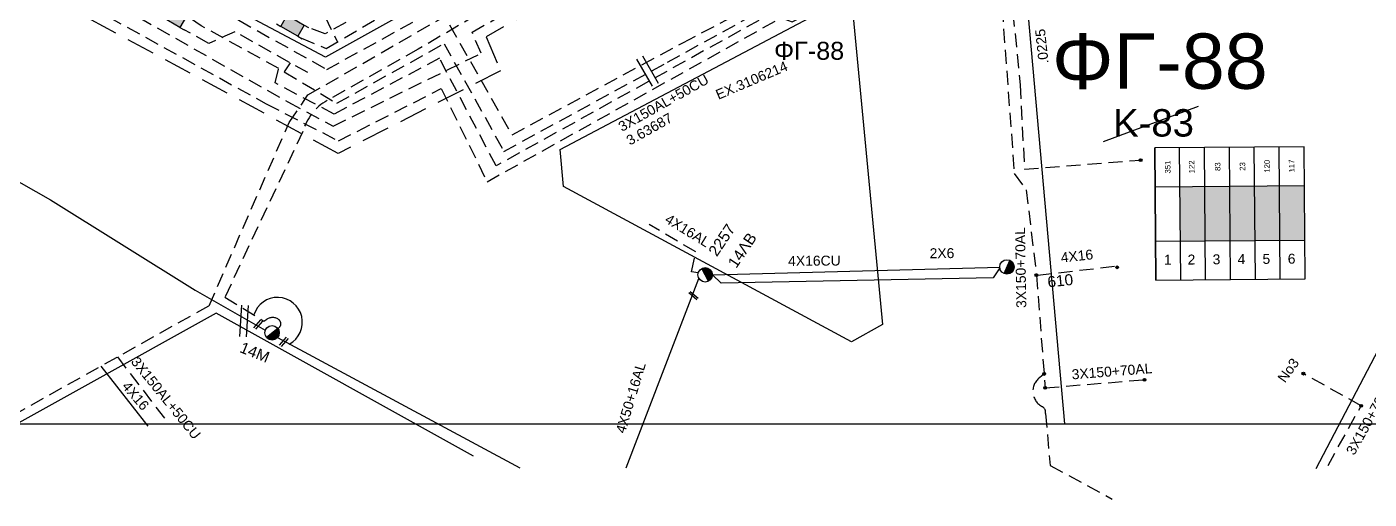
# Model space of a CAD drawing. Header units: millimetres. Extents: x 2101 to 3312, y 775 to 1363.
# Drawn here: x 2455.9 to 2577.4, y 785 to 827.7 of the extents above; entities that cross this region are included whole.
import ezdxf
from ezdxf.enums import TextEntityAlignment as Align

# ---------------------------------------------------------------- set-up
doc = ezdxf.new("R2010")
doc.units = ezdxf.units.MM
doc.linetypes.add('DASHED', pattern=[19.05, 12.7, -6.35])
for name, color, linetype in [('Link Box 4 Διευθύνσεων', 7, 'Continuous'), ('Άγνωστα', 7, 'Continuous'), ('Ασφαλειοκιβώτια Χ.Τ 6 αναχωρήσεων', 7, 'Continuous'), ('Γέφυρες Εναέριου Δικτύου', 7, 'Continuous'), ('Γυμνά εναέρια ΧΤ (3Φ)   4x16CU', 7, 'Continuous'), ('Γυμνά εναέρια ΧΤ και ΦΟΠ (3Φ)   4x50+16AL', 7, 'Continuous'), ('Εναέρια παροχή ΧΤ 4x16', 7, 'SYN_LINE'), ('Επιγραφές - Σχήματα', 7, 'Continuous'), ('Καλώδια ΧΤ   3x150+50CU', 7, 'DASHED'), ('Καλώδια ΧΤ   3x150+70AL', 7, 'DASHED'), ('Καλώδια ΧΤ   3x150AL+50CU', 7, 'DASHED'), ('Καλώδια ΧΤ   3x150AL+50XLPE', 7, 'DASHED'), ('Μηχανική τομή', 7, 'Continuous'), ('Στύλος ΦΜ', 7, 'Continuous'), ('Στύλος ΦΜ @ 1', 7, 'Continuous'), ('Συνδέσεις', 7, 'Continuous'), ('Συνεστραμμένα ΧΤ   3x70+54.6+25 AL', 7, 'SYN_LINE'), ('Τομή', 7, 'Continuous'), ('Υπόβαθρο ΔΕΗ', 7, 'Continuous'), ('Υπόγεια καλώδια Παροχών ΧΤ   .0225', 7, 'DASHED'), ('Υπόγεια καλώδια Παροχών ΧΤ   4x16AL', 7, 'DASHED')]:
    doc.layers.add(name, color=color, linetype=linetype)
doc.styles.add('arial', font='arial.ttf')
doc.styles.get("Standard").update_dxf_attribs({"font": 'arial.ttf'})
doc.linetypes.add('SYN_LINE', pattern='A,0.5,-0.0001,["/\\/\\/\\/",Standard,S=0.1,R=0,X=0,Y=-0.05],-0.25', length=0.7501)

# ---------------------------------------------------------------- blocks, each defined once
blk = doc.blocks.new('ΥΠΑΡΧΩΝ ΤΣΙΜΕΝΤΕΝΙΟΣ ΣΤΥΛΟΣ')
at = {"layer": 'Στύλος ΦΜ'}
blk.add_hatch(color=7, dxfattribs=at).paths.add_polyline_path([(-1.29, -2.28, 0.574793), (2.62, 0, 0.268822), (1.3, 2.27)])
at = {"layer": 'Στύλος ΦΜ', "color": 7}
blk.add_line((-1.29, -2.28), (1.3, 2.27), dxfattribs=at)
blk.add_circle((0, 0), 2.62, dxfattribs=at)
at = {"layer": 'Στύλος ΦΜ', "flags": 4}
for tag, p in [('ΑΡΙΘΜΟΣ', (-4.68, 8.05)), ('ΤΥΠΟΣ', (-4.91, 3.03))]:
    blk.add_attdef(tag, p, '', height=4, dxfattribs=at)
blk = doc.blocks.new('ΤΟΜΗ')
at = {"layer": 'Τομή', "ltscale": 40}
for p, q in [((-5.68, 0), (5.68, 0)), ((5.68, -2.33), (-5.68, -2.33))]:
    blk.add_line(p, q, dxfattribs=at)
blk = doc.blocks.new('ΜΗΧΑΝΙΚΗ ΤΟΜΗ')
at = {"layer": 'Μηχανική τομή', "ltscale": 40}
for p, q in [((-1.89, 0.78), (1.89, 0.78)), ((1.89, 0), (-1.89, 0))]:
    blk.add_line(p, q, dxfattribs=at)
blk = doc.blocks.new('LINK BOX 4 ΑΝΑΧΩΡΗΣΕΩΝ')
at = {"layer": 'Link Box 4 Διευθύνσεων', "ltscale": 40}
blk.add_hatch(color=256, dxfattribs=at).paths.add_polyline_path([(-3.54, 0), (-3.54, -4.67), (3.54, -4.67), (3.54, 0)])
for p, q in [((-3.54, 0), (-5.33, 0)), ((5.33, 0), (3.54, 0)), ((-3.54, -4.67), (-5.33, -4.67)), ((5.33, -4.67), (3.54, -4.67))]:
    blk.add_line(p, q, dxfattribs=at)
blk.add_lwpolyline([(-3.54, -4.67), (-3.54, 0), (3.54, 0), (3.54, -4.67)], close=True, dxfattribs=at)
blk = doc.blocks.new('_ΣΥΝΔΕΣΗ')
at = {"layer": 'Συνδέσεις', "linetype": 'SYN_LINE', "ltscale": 40}
blk.add_hatch(color=256, dxfattribs=at).paths.add_polyline_path([(0.5, -0.01, 1), (-0.5, -0.01, 1)])
at = {"layer": 'Συνδέσεις'}
blk.add_circle((0, -0.01), 0.5, dxfattribs=at)
blk = doc.blocks.new('ΑΣΦΑΛΕΙΟΚΙΒΩΤΙΟ ΥΠΟΣΤΑΘΜΟΥ 6 ΑΝΑΧΩΡΗΣΕΩΝ')
at = {"layer": 'Ασφαλειοκιβώτια Χ.Τ 6 αναχωρήσεων', "ltscale": 40}
for p, q in [((-23.91, 27), (23.91, 27)), ((-9.83, 27), (-9.83, -27)), ((9.83, 27), (9.83, -27)), ((-23.91, 18), (23.91, 18)), ((-23.91, 9), (23.91, 9)), ((-23.91, 0), (23.91, 0)), ((-23.91, -9), (23.91, -9)), ((-23.91, -18), (23.91, -18))]:
    blk.add_line(p, q, dxfattribs=at)
at = {"layer": 'Ασφαλειοκιβώτια Χ.Τ 6 αναχωρήσεων'}
blk.add_lwpolyline([(-23.91, -27), (23.91, -27), (23.91, 27), (-23.91, 27)], close=True, dxfattribs=at)
for s, p in [('1', (-18.35, 24.04)), ('2', (-18.35, 15.47)), ('3', (-18.35, 6.4)), ('4', (-18.35, -2.63)), ('5', (-18.35, -11.64)), ('6', (-18.35, -20.77))]:
    blk.add_text(s, height=3.6, rotation=270, dxfattribs=at).set_placement(p)
at = {"layer": 'Ασφαλειοκιβώτια Χ.Τ 6 αναχωρήσεων', "ltscale": 40}
for tag, height, p in [('ΟΝΟΜΑ', 5, (-0.27, 31.68)), ('ΚΕΙΜΕΝΟ 1', 2, (16.95, 22.41)), ('ΚΕΙΜΕΝΟ 2', 2, (16.95, 13.71)), ('ΚΕΙΜΕΝΟ 3', 2, (16.95, 4.31)), ('ΚΕΙΜΕΝΟ 4', 2, (16.95, -4.67)), ('ΚΕΙΜΕΝΟ 5', 2, (16.95, -13.51)), ('ΚΕΙΜΕΝΟ 6', 2, (16.95, -22.43)), ('ΣΧ', 2, (-0.21, -29.21))]:
    blk.add_attdef(tag, text='', height=height, dxfattribs=at).set_placement(p, align=Align.MIDDLE_CENTER)

msp = doc.modelspace()

# ---------------------------------------------------------------- hatches: boundary and pattern name
at = {"layer": 'Ασφαλειοκιβώτια Χ.Τ 6 αναχωρήσεων'}
h = msp.add_hatch(color=2, dxfattribs=at)
h.dxf.hatch_style = 1
h.paths.add_polyline_path([(2562.54, 813.29), (2560.29, 813.29), (2560.29, 808.38), (2562.54, 808.38)])
h = msp.add_hatch(color=133, dxfattribs=at)
h.dxf.hatch_style = 1
h.paths.add_polyline_path([(2564.79, 813.31), (2562.54, 813.31), (2562.54, 808.4), (2564.79, 808.4)])
h = msp.add_hatch(color=30, dxfattribs=at)
h.dxf.hatch_style = 1
h.paths.add_polyline_path([(2567.04, 813.33), (2564.79, 813.33), (2564.79, 808.41), (2567.04, 808.41)])
h = msp.add_hatch(color=5, dxfattribs=at)
h.dxf.hatch_style = 1
h.paths.add_polyline_path([(2569.29, 813.35), (2567.04, 813.35), (2567.04, 808.43), (2569.29, 808.43)])
h = msp.add_hatch(color=27, dxfattribs=at)
h.dxf.hatch_style = 1
h.paths.add_polyline_path([(2571.54, 813.37), (2569.29, 813.37), (2569.29, 808.45), (2571.54, 808.45)])

# ---------------------------------------------------------------- linework, layer by layer
at = {"layer": 'Άγνωστα', "color": 2}
msp.add_lwpolyline([(2443.66, 820.28), (2458.08, 812.09), (2471.16, 803.94), (2477.51, 800.32)], dxfattribs=at)
at = {"layer": 'Άγνωστα', "color": 27, "linetype": 'SYN_LINE', "ltscale": 10}
msp.add_lwpolyline([(2543.95, 805.96), (2543.35, 805.04), (2518.76, 804.58), (2517.95, 805.31)], dxfattribs=at)
at = {"layer": 'Άγνωστα', "color": 27}
msp.add_lwpolyline([(2478.6, 799.64), (2500.54, 787.86)], dxfattribs=at)
at = {"layer": 'Γέφυρες Εναέριου Δικτύου'}
msp.add_arc((2478.62, 801.04), 2.24, 298.1067, 163.0885, dxfattribs=at)
at = {"layer": 'Γυμνά εναέρια ΧΤ (3Φ)   4x16CU', "color": 27, "linetype": 'SYN_LINE', "ltscale": 10}
msp.add_lwpolyline([(2517.95, 805.31), (2543.95, 806.01)], dxfattribs=at)
at = {"layer": 'Γυμνά εναέρια ΧΤ και ΦΟΠ (3Φ)   4x50+16AL', "color": 27, "ltscale": 40}
msp.add_lwpolyline([(2510.16, 787.86), (2516.73, 804.99)], dxfattribs=at)
at = {"layer": 'Εναέρια παροχή ΧΤ 4x16', "color": 6, "linetype": 'DASHED', "ltscale": 0.1}
msp.add_lwpolyline([(2547.38, 805.29), (2554.56, 806.12)], dxfattribs=at)
at = {"layer": 'Εναέρια παροχή ΧΤ 4x16', "color": 30, "ltscale": 10}
msp.add_lwpolyline([(2462.62, 797.06), (2466.88, 791.65)], dxfattribs=at)
at = {"layer": 'Επιγραφές - Σχήματα'}
msp.add_lwpolyline([(2111.59, 791.84), (3200.39, 791.84), (3200.39, 1344.14), (2111.59, 1344.14)], close=True, dxfattribs=at)
at = {"layer": 'Καλώδια ΧΤ   3x150+50CU', "color": 30, "ltscale": 0.1}
msp.add_lwpolyline([(2441.87, 785.89), (2445.1, 788.21), (2446.38, 788.21), (2446.08, 788.64, -0.779766), (2447.84, 790.64, 0.028875), (2449.68, 789.83), (2472.42, 802.53), (2479.67, 819.1), (2481.37, 821.59), (2517.9, 842.55), (2518.16, 842.09), (2539.68, 854), (2547.77, 868.84), (2543.14, 870.97)], format="xyb", dxfattribs=at)
at = {"layer": 'Καλώδια ΧΤ   3x150+50CU', "color": 27, "linetype": 'DASHED', "ltscale": 0.1}
msp.add_lwpolyline([(2543.52, 871.82), (2548.4, 869.58, -0.334185), (2548.8, 867.92), (2540.53, 853.33), (2519.37, 841.44), (2518.78, 841.76), (2517.98, 841.36), (2491.34, 825.71), (2483.12, 821.09, 0.198289), (2480.9, 818.27), (2473.85, 803.3), (2477.39, 801.13), (2477.65, 801.3, -0.33903), (2478.76, 801.24, -0.559377), (2478.64, 800.48, -0.373747)], format="xyb", dxfattribs=at)
at = {"layer": 'Καλώδια ΧΤ   3x150+50CU', "ltscale": 0.1}
msp.add_lwpolyline([(2542.58, 869.75), (2543.59, 869.22), (2538.02, 858.51), (2524.9, 851.18), (2520.04, 848.5, 0.21308), (2519.61, 847.93, 0.114138), (2519.61, 847.1, -0.340884), (2519.26, 846.34), (2493.83, 831.94), (2493.17, 832.68), (2482.91, 827.11), (2481.42, 827.68)], format="xyb", dxfattribs=at)
at = {"layer": 'Καλώδια ΧΤ   3x150+50CU', "color": 2, "ltscale": 0.1}
msp.add_lwpolyline([(2450.13, 842.32), (2462.79, 834.94), (2463.99, 835.44), (2467.52, 833.63), (2467.5, 832.42), (2475.1, 828.34), (2483.07, 823.89), (2497.3, 831.7), (2509.54, 838.85), (2519.97, 844.58), (2520.25, 845.1)], dxfattribs=at)
at = {"layer": 'Καλώδια ΧΤ   3x150+70AL', "color": 85, "linetype": 'DASHED', "ltscale": 0.1}
msp.add_lwpolyline([(2466.51, 857.99), (2466.71, 857.66, -0.659902), (2465.33, 855.74), (2455.66, 837.7), (2462.91, 833.79), (2462.23, 831.65, 0.386331), (2462.77, 830.46), (2479.55, 820.95), (2483.66, 818.77), (2497.03, 825.35), (2496.22, 827.25), (2518.87, 840.42), (2519.2, 840.2), (2541.28, 852.38), (2550.77, 869.99), (2544.13, 873.14)], format="xyb", dxfattribs=at)
at = {"layer": 'Καλώδια ΧΤ   3x150+70AL', "color": 85, "ltscale": 0.1}
msp.add_lwpolyline([(2481.36, 823.6), (2474.75, 827.3), (2472.41, 826.25), (2470.17, 827.48)], dxfattribs=at)
at = {"layer": 'Καλώδια ΧΤ   3x150+70AL', "color": 6, "ltscale": 0.1}
for points in [[(2547.26, 805.29), (2547.26, 805.29), (2548.06, 795.1)], [(2548.06, 795.1), (2557.03, 795.84)]]:
    msp.add_lwpolyline(points, dxfattribs=at)
msp.add_lwpolyline([(2547.96, 796.36), (2547.53, 796.01, 0.546534), (2547.8, 793.4, -0.352971), (2548.08, 792.78), (2548.51, 788.09), (2554.12, 785.04)], format="xyb", dxfattribs=at)
at = {"layer": 'Καλώδια ΧΤ   3x150+70AL', "color": 173, "ltscale": 0.1}
msp.add_lwpolyline([(2573.64, 788.09), (2576.64, 793.48), (2571.41, 796.39)], dxfattribs=at)
at = {"layer": 'Καλώδια ΧΤ   3x150AL+50CU', "color": 6, "ltscale": 0.1}
msp.add_lwpolyline([(2606.77, 858.33), (2610.26, 856.76), (2620.63, 876.48), (2613.27, 880.33), (2595.5, 869.81), (2595.23, 869.81, 0.302276), (2591.93, 867.62), (2588.09, 865.42), (2587.92, 865.48, 0.421658), (2584.65, 863.81), (2580.61, 861.63), (2580.02, 860.08), (2545.01, 840.48), (2545.99, 830.09), (2544.15, 829.46), (2545.26, 814.48), (2546.35, 813), (2547.26, 805.29)], format="xyb", dxfattribs=at)
at = {"layer": 'Καλώδια ΧΤ   3x150AL+50CU', "color": 173, "ltscale": 0.1}
for points in [[(2480.77, 826.71), (2483.02, 825.78), (2492.29, 831.22), (2499.83, 817.98), (2515.29, 826.31), (2521.48, 829.55), (2521.45, 829.99, -0.544146), (2532.46, 838.29), (2542.84, 842.99, -0.256703), (2545.15, 842.82, 0.247489), (2546.15, 842.72), (2547.75, 843.63), (2547.75, 844.15), (2548.28, 844.42)], [(2479.12, 829.02), (2478.42, 829.43, -0.869833), (2478.89, 830.57), (2482.92, 828.65), (2484.03, 826.37)]]:
    msp.add_lwpolyline(points, format="xyb", dxfattribs=at)
at = {"layer": 'Καλώδια ΧΤ   3x150AL+50CU', "color": 85, "ltscale": 0.1}
msp.add_lwpolyline([(2479.76, 824.49), (2479.23, 823.67), (2483.98, 820.83), (2493.68, 826.22), (2499.1, 816.48), (2513.89, 824.54), (2522.56, 829.31), (2522.56, 829.93), (2522.84, 831.92, -0.484045), (2532.3, 837.43), (2543.32, 842.53, -0.584113), (2544.73, 841.51, 0.6371), (2545.06, 841.32), (2548.84, 843.39)], format="xyb", dxfattribs=at)
at = {"layer": 'Καλώδια ΧΤ   3x150AL+50CU', "color": 5, "ltscale": 0.1}
msp.add_lwpolyline([(2449.35, 841.42), (2454.23, 838.86), (2454.23, 836.82), (2460.47, 833.23), (2460.39, 832.22), (2460, 830.47), (2477.59, 820.79), (2484.12, 817.43), (2493.43, 822.16), (2497.57, 813.73), (2524.17, 828.56), (2525.16, 828.18), (2531.72, 831.69), (2532.14, 833.03, 0.397649), (2531.24, 834.87), (2528.89, 833.62), (2529.08, 833.22)], format="xyb", dxfattribs=at)
at = {"layer": 'Καλώδια ΧΤ   3x150AL+50CU', "color": 133, "ltscale": 0.1}
msp.add_lwpolyline([(2528.69, 833.03), (2528.23, 833.67), (2524.97, 831.78, 0.319918), (2523.83, 829.25), (2498.38, 815.17), (2493.26, 824.9), (2483.74, 819.86), (2478.39, 822.67), (2478.72, 823.98), (2471.72, 827.83), (2470.75, 828.49)], format="xyb", dxfattribs=at)
at = {"layer": 'Καλώδια ΧΤ   3x150AL+50CU', "color": 30, "ltscale": 0.1}
msp.add_lwpolyline([(2464.13, 797.9), (2468.74, 791.9)], dxfattribs=at)
at = {"layer": 'Καλώδια ΧΤ   3x150AL+50XLPE', "linetype": 'DASHED', "ltscale": 0.2}
msp.add_lwpolyline([(2544.33, 873.58), (2551.96, 870.09), (2542.02, 851.65), (2519.15, 839.03), (2518.83, 839.24), (2497.49, 826.83), (2498.79, 823.77), (2484.11, 816.3), (2458.89, 829.93), (2459.37, 832.71), (2453.23, 836.24), (2453.23, 838.26), (2432.12, 849.35, -0.518332), (2428.04, 852.55), (2412.21, 860.67), (2402.19, 843.56, -0.370302), (2396.57, 840.83), (2380.62, 812.68), (2377.63, 807.22), (2389.59, 800.68)], format="xyb", dxfattribs=at)
at = {"layer": 'Συνεστραμμένα ΧΤ   3x70+54.6+25 AL', "color": 0, "linetype": 'Continuous', "ltscale": 0.2}
msp.add_line((2545.6, 838.97), (2549.81, 791.84), dxfattribs=at)
at = {"layer": 'Συνεστραμμένα ΧΤ   3x70+54.6+25 AL', "color": 1, "linetype": 'Continuous', "ltscale": 0.2}
msp.add_line((2553.34, 817.39), (2561.91, 820.56), dxfattribs=at)
at = {"layer": 'Υπόβαθρο ΔΕΗ'}
for points in [[(2571.19, 1026.14), (2618.04, 1000.63), (2538.98, 856.13), (2482.95, 825.01), (2466.64, 833.67), (2553.45, 993.18), (2571.19, 1026.14)], [(2613.69, 877.78), (2618.35, 875.2), (2572.53, 787.77)], [(2496.33, 788.92), (2473.05, 801.86), (2449, 788.5)]]:
    msp.add_lwpolyline(points, dxfattribs=at)
msp.add_lwpolyline([(2533.33, 800.83), (2530.53, 799.25), (2504.48, 813.3), (2504.19, 816.65), (2530.52, 830.58)], close=True, dxfattribs=at)
at = {"layer": 'Υπόγεια καλώδια Παροχών ΧΤ   .0225', "color": 133, "ltscale": 0.1}
msp.add_lwpolyline([(2535.89, 837.16), (2535.38, 837.74), (2543.11, 841.39, -0.515627), (2543.97, 840.9), (2545.14, 829.05), (2545.79, 822.5), (2546.18, 814.86), (2556.69, 815.7)], format="xyb", dxfattribs=at)
at = {"layer": 'Υπόγεια καλώδια Παροχών ΧΤ   4x16AL', "color": 27, "ltscale": 0.1}
msp.add_lwpolyline([(2516.67, 805.51), (2516.07, 805.59), (2516.44, 807.39), (2512.24, 809.86)], dxfattribs=at)

# ---------------------------------------------------------------- block references
at = {"layer": 'Link Box 4 Διευθύνσεων', "xscale": 0.25, "yscale": 0.25, "zscale": 0.25, "rotation": 149.8581942622973}
for p in [(2469.02, 828.14), (2479.68, 827.34)]:
    msp.add_blockref('LINK BOX 4 ΑΝΑΧΩΡΗΣΕΩΝ', p, dxfattribs=at)
at = {"layer": 'Ασφαλειοκιβώτια Χ.Τ 6 αναχωρήσεων'}
ref = msp.add_blockref('ΑΣΦΑΛΕΙΟΚΙΒΩΤΙΟ ΥΠΟΣΤΑΘΜΟΥ 6 ΑΝΑΧΩΡΗΣΕΩΝ', (2564.77, 810.87), dxfattribs=dict(at, xscale=0.2500000000000001, yscale=0.2500000000000001, zscale=0.2500000000000001, rotation=90.48330039087082))
ref.add_attrib('ΚΕΙΜΕΝΟ 2', '122', dxfattribs={"ltscale": 40, "height": 0.5, "rotation": 90.4833}).set_placement((2561.31, 815.08), align=Align.MIDDLE_CENTER)
ref.add_attrib('ΚΕΙΜΕΝΟ 1', '351', dxfattribs={"ltscale": 40, "height": 0.5, "rotation": 90.4833}).set_placement((2559.14, 815.06), align=Align.MIDDLE_CENTER)
ref.add_attrib('ΚΕΙΜΕΝΟ 3', '83', dxfattribs={"ltscale": 40, "height": 0.5, "rotation": 90.4833}).set_placement((2563.66, 815.1), align=Align.MIDDLE_CENTER)
ref.add_attrib('ΚΕΙΜΕΝΟ 4', '23', dxfattribs={"ltscale": 40, "height": 0.5, "rotation": 90.4833}).set_placement((2565.9, 815.12), align=Align.MIDDLE_CENTER)
ref.add_attrib('ΚΕΙΜΕΝΟ 5', '120', dxfattribs={"ltscale": 40, "height": 0.5, "rotation": 90.4833}).set_placement((2568.12, 815.14), align=Align.MIDDLE_CENTER)
ref.add_attrib('ΚΕΙΜΕΝΟ 6', '117', dxfattribs={"ltscale": 40, "height": 0.5, "rotation": 90.4833}).set_placement((2570.35, 815.16), align=Align.MIDDLE_CENTER)
at = {"layer": 'Μηχανική τομή', "xscale": 0.2499999999999999, "yscale": 0.2499999999999999, "zscale": 0.2499999999999999}
for p, rotation in [((2516.18, 803.37), 319.2723527489936), ((2476.79, 800.89), 230.0603076024902), ((2479.11, 799.33), 230.0603076024902)]:
    msp.add_blockref('ΜΗΧΑΝΙΚΗ ΤΟΜΗ', p, dxfattribs=dict(at, rotation=rotation))
at = {"layer": 'Στύλος ΦΜ @ 1', "ltscale": 40}
ref = msp.add_blockref('ΥΠΑΡΧΩΝ ΤΣΙΜΕΝΤΕΝΙΟΣ ΣΤΥΛΟΣ', (2517.3, 805.32), dxfattribs=dict(at, xscale=0.2499999999999999, yscale=0.2499999999999999, zscale=0.2499999999999999, rotation=56.11631112796076))
ref.add_attrib('ΤΥΠΟΣ', '14ΛΒ', (2520.11, 805.85), dxfattribs={"layer": 'Στύλος ΦΜ', "height": 1, "rotation": 56.1163, "flags": 4})
ref.add_attrib('ΑΡΙΘΜΟΣ', '2257', (2518.35, 806.9), dxfattribs={"layer": 'Στύλος ΦΜ', "height": 1, "rotation": 56.1163, "flags": 4})
ref = msp.add_blockref('ΥΠΑΡΧΩΝ ΤΣΙΜΕΝΤΕΝΙΟΣ ΣΤΥΛΟΣ', (2544.6, 806.03), dxfattribs=dict(at, xscale=0.25, yscale=0.25, zscale=0.25, rotation=5.69108406407813))
ref.add_attrib('ΤΥΠΟΣ', '610', (2548.31, 804.18), dxfattribs={"layer": 'Στύλος ΦΜ', "height": 1, "rotation": 5.6911, "flags": 4})
ref = msp.add_blockref('ΥΠΑΡΧΩΝ ΤΣΙΜΕΝΤΕΝΙΟΣ ΣΤΥΛΟΣ', (2478.12, 800.08), dxfattribs=dict(at, xscale=0.25, yscale=0.25, zscale=0.25, rotation=338.0348720893729))
ref.add_attrib('ΑΡΙΘΜΟΣ', '14M', (2475.11, 798.36), dxfattribs={"layer": 'Στύλος ΦΜ', "height": 1, "rotation": 338.0349, "flags": 4})
at = {"layer": 'Συνδέσεις', "xscale": 0.25, "yscale": 0.25, "zscale": 0.25}
for p in [(2556.69, 815.7), (2547.26, 805.29), (2554.57, 806), (2547.96, 796.36), (2557.03, 795.84), (2571.41, 796.39), (2548.06, 795.1), (2576.64, 793.48)]:
    msp.add_blockref('_ΣΥΝΔΕΣΗ', p, dxfattribs=at)
at = {"layer": 'Τομή', "xscale": 0.2499999999999998, "yscale": 0.2499999999999998, "zscale": 0.2499999999999998}
for p, rotation in [((2511.83, 823.6), 120.0895075626308), ((2475.3, 801.17), 86.43541527413898)]:
    msp.add_blockref('ΤΟΜΗ', p, dxfattribs=dict(at, rotation=rotation))

# ---------------------------------------------------------------- texts
at = {"layer": 'Άγνωστα', "ltscale": 40, "char_height": 0.9, "width": 69.1904, "attachment_point": 1, "style": 'arial'}
for s, insert, rotation in [('EX.3106214', (2518.14, 821.97), 23.04), ('3.63687', (2510.05, 817.78), 29.3405), ('2X6', (2537.6, 807.72), 0.4198), ('No3', (2569.01, 796.02), 54.2593)]:
    msp.add_mtext(s, dxfattribs=dict(at, insert=insert, rotation=rotation))
at = {"layer": 'Γυμνά εναέρια ΧΤ (3Φ)   4x16CU', "ltscale": 40, "insert": (2524.8, 807.03), "char_height": 0.9, "width": 69.1904, "attachment_point": 1, "rotation": 0.4198, "style": 'arial'}
msp.add_mtext('4X16CU', dxfattribs=at)
at = {"layer": 'Γυμνά εναέρια ΧΤ και ΦΟΠ (3Φ)   4x50+16AL', "ltscale": 40, "insert": (2509.18, 791.18), "char_height": 0.9, "width": 69.1904, "attachment_point": 1, "rotation": 73.2734, "style": 'arial'}
msp.add_mtext('4X50+16AL', dxfattribs=at)
at = {"layer": 'Εναέρια παροχή ΧΤ 4x16', "ltscale": 40, "char_height": 0.9, "width": 69.1904, "attachment_point": 1, "style": 'arial'}
for insert, rotation in [((2549.42, 807.32), 6.0945), ((2465.17, 795.79), 310.4362)]:
    msp.add_mtext('4X16', dxfattribs=dict(at, insert=insert, rotation=rotation))
at = {"layer": 'Επιγραφές - Σχήματα', "ltscale": 40, "attachment_point": 1, "style": 'arial'}
for s, insert, char_height, width in [('ΦΓ-88', (2548.67, 827.14), 5, 13.6107), ('ΦΓ-88', (2523.53, 826.39), 1.625, 4.4247), ('K-83', (2554.2, 820.3), 2.478, 6.7447)]:
    msp.add_mtext(s, dxfattribs=dict(at, insert=insert, char_height=char_height, width=width))
at = {"layer": 'Καλώδια ΧΤ   3x150+70AL', "ltscale": 40, "char_height": 0.9, "width": 69.1904, "attachment_point": 1, "style": 'arial'}
for insert, rotation in [((2545.45, 802.32), 90.9341), ((2550.42, 796.76), 4.5108), ((2575.22, 789.38), 60.8015)]:
    msp.add_mtext('3X150+70AL', dxfattribs=dict(at, insert=insert, rotation=rotation))
at = {"layer": 'Καλώδια ΧΤ   3x150AL+50CU', "ltscale": 40, "char_height": 0.9, "width": 69.1904, "attachment_point": 1, "style": 'arial'}
for insert, rotation in [((2509.33, 819.02), 29.3405), ((2466, 798.01), 309.0029)]:
    msp.add_mtext('3X150AL+50CU', dxfattribs=dict(at, insert=insert, rotation=rotation))
at = {"layer": 'Υπόγεια καλώδια Παροχών ΧΤ   .0225', "ltscale": 40, "insert": (2547.47, 824.37), "char_height": 0.9, "width": 69.1904, "attachment_point": 1, "rotation": 96.0945, "style": 'arial'}
msp.add_mtext('.0225', dxfattribs=at)
at = {"layer": 'Υπόγεια καλώδια Παροχών ΧΤ   4x16AL', "ltscale": 40, "insert": (2514.04, 810.88), "char_height": 0.9, "width": 69.1904, "attachment_point": 1, "rotation": 328.4611, "style": 'arial'}
msp.add_mtext('4X16AL', dxfattribs=at)

doc.saveas('drawing.dxf')
